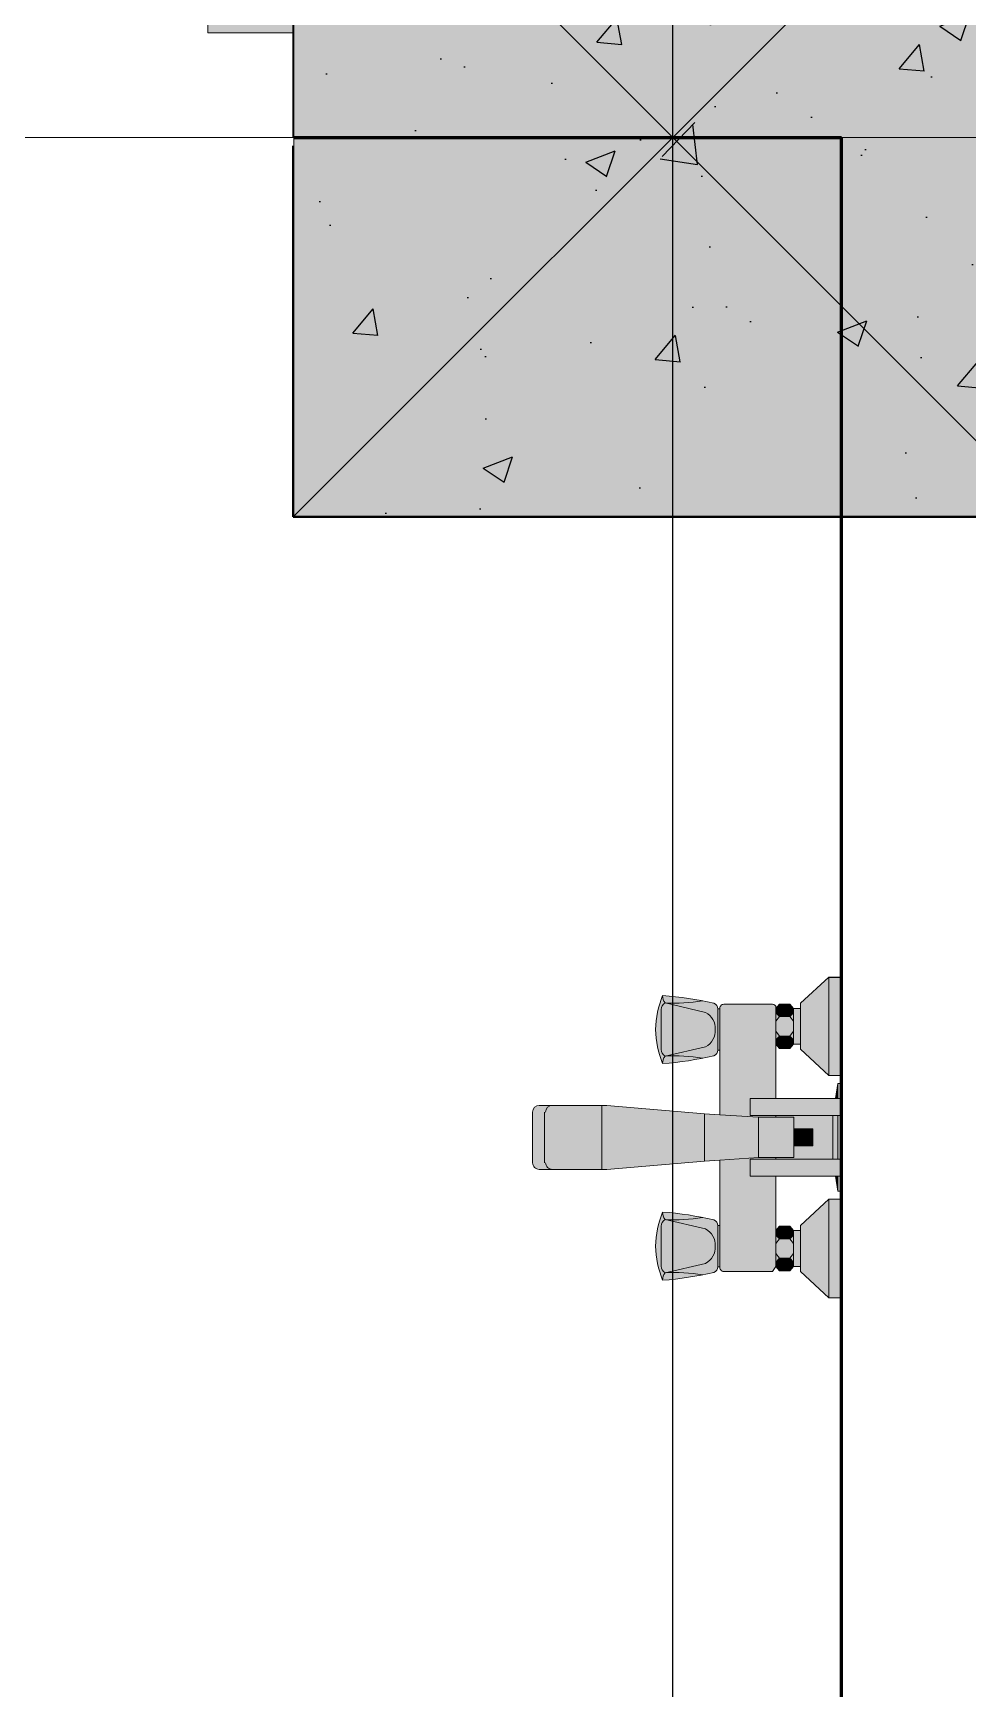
# Model space of a CAD drawing. Header units: feet. Extents: x 109753 to 150441, y 47761 to 75080.
# Drawn here: x 126745.86 to 126768.03, y 51356.24 to 51395.5 of the extents above; entities that cross this region are included whole.
import ezdxf

# ---------------------------------------------------------------- set-up
doc = ezdxf.new("R2010")
doc.units = ezdxf.units.FT
doc.header["$LTSCALE"] = 50
doc.header["$MEASUREMENT"] = 0
doc.linetypes.add('ACAD_ISO04W100', pattern=[30, 24, -3, 0, -3])
doc.linetypes.add('CENTER', pattern=[2, 1.25, -0.25, 0.25, -0.25])
for name, color, linetype, lineweight in [('A-Furniture', 175, 'Continuous', 0), ('CENTRELINE', 146, 'CENTER', 18), ('COLUMN', 16, 'Continuous', 40), ('WALL', 1, 'Continuous', 60), ('WINDOW', 197, 'Continuous', 25)]:
    doc.layers.add(name, color=color, linetype=linetype, lineweight=lineweight)
doc.layers.add('HACTH', color=251, linetype='Continuous')
doc.layers.add('WC-OUTL', color=7, linetype='Continuous')

# ---------------------------------------------------------------- blocks, each defined once
blk = doc.blocks.new('A$Cb5c74cea')
at = {"true_color": 0xffffff, "transparency": 33554687}
h = blk.add_hatch(color=7, dxfattribs=at)
h.dxf.hatch_style = 1
h.paths.add_polyline_path([(-9, -9), (9, -9), (9, 9), (-9, 9)])
at = {"layer": 'HACTH', "transparency": 33554623}
h = blk.add_hatch(dxfattribs=at)
h.set_pattern_fill('AR-CONC', color=256)
h.set_pattern_definition([(49.99999999999999, (-126497.0296379852, -50480.55175068545), (7.172601826007535, -0.6275213498259511), [0.75, -8.25]), (355, (-126497.0296379852, -50480.55175068545), (-1.38751333613, 7.521921337000118), [0.6, -6.6]), (100.45144446, (-126496.4319211752, -50480.60404412545), (5.78508846727112, 6.894399909686294), [0.6374019199999997, -7.011421119999998]), (46.18420000000001, (-126497.0296379852, -50478.55175068545), (10.67241330671572, -1.655192807930765), [1.125, -12.375]), (96.63563549, (-126496.1402705352, -50478.68968375545), (9.346619456742284, 9.741186007745505), [0.95610342, -10.5171376]), (351.1841639899999, (-126497.0296379852, -50478.55175068545), (9.346619450547731, 9.741186002699902), [0.9, -9.90000001]), (21, (-126496.0296379852, -50479.05175068545), (5.969070521184617, -4.026188906653388), [0.75, -8.25]), (326.0000000000001, (-126496.0296379852, -50479.05175068545), (2.433153319215817, 7.25150045046853), [0.6, -6.6]), (71.45144474, (-126495.5322154452, -50479.38726642545), (8.402223767299711, 3.225311528063538), [0.6374019000000001, -7.01142112]), (37.50000000000001, (-126497.0296379852, -50480.55175068545), (0.1215985531729067, 3.328938538313115), [0, -6.52, 0, -6.7, 0, -6.625]), (7.499999999999999, (-126497.0296379852, -50480.55175068545), (2.630695374421486, 3.944117118823602), [0, -3.82, 0, -6.37, 0, -2.525]), (327.5, (-126499.2596379852, -50480.55175068545), (5.33822436172409, -0.2255487173437976), [0, -2.5, 0, -7.8, 0, -10.35]), (317.5, (-126500.2596379852, -50480.55175068545), (5.831861693423862, 1.001049823323177), [0, -3.25, 0, -5.18, 0, -7.35])])
h.paths.add_polyline_path([(-9, -9), (9, -9), (9, 9), (-9, 9)])
at = {"layer": 'COLUMN'}
blk.add_lwpolyline([(-9, -9), (9, -9), (9, 9), (-9, 9)], close=True, dxfattribs=at)
at = {"layer": 'Defpoints', "color": 18, "true_color": 0x000000}
for p, q in [((-9, -9), (9, 9)), ((-9, 9), (9, -9))]:
    blk.add_line(p, q, dxfattribs=at)
blk = doc.blocks.new('*U867')
at = {"true_color": 0xffffff}
h = blk.add_hatch(color=7, dxfattribs=at)
h.dxf.hatch_style = 1
edge = h.paths.add_edge_path()
edge.add_arc((0.01500000000000412, 0.1787308047617842), 0.003999999999997783, 360, 450.0000000000255)
edge.add_line((0.01500000000000234, 0.1827308047617819), (-0.01500000000000057, 0.1827308047617819))
edge.add_arc((-0.01500000000000057, 0.1787308047617806), 0.004000000000001336, 89.99999999999999, 180)
edge.add_line((-0.0190000000000019, 0.1787308047617806), (-0.0190000000000019, 0.1717308047617827))
edge.add_line((-0.0190000000000019, 0.1717308047617827), (-0.01900000000000191, 0.138730804761785))
edge.add_line((-0.0190000000000019, 0.138730804761785), (-0.01399999999999935, 0.08073080476178518))
edge.add_line((-0.01399999999999935, 0.08073080476178518), (-0.01342927500625635, 0.07159920486187588))
edge.add_line((-0.01342927500625635, 0.07159920486187588), (-0.05226877448781053, 0.07159920486187588))
edge.add_line((-0.05226877448781053, 0.07159920486187588), (-0.05226877448781053, 0.07279920486187663))
edge.add_arc((-0.0526529850141273, 0.07695183644082348), 0.004170367700694897, 275.2860811276989, 335.1491048087267)
edge.add_arc((-0.2501090043728595, 0.1211980554366115), 0.2064304347192625, 347.1247052044846, 355.6663316093172)
edge.add_arc((-0.06577499855420044, 0.05284069863779806), 0.0569734820121592, 67.82246160016628, 88.68627154926153)
edge.add_arc((-0.06316255042141883, 0.05284069863781227), 0.05697348201214574, 91.31372845074412, 112.1775383998374)
edge.add_arc((0.1211714553972492, 0.1211980554365866), 0.2064304347192682, 184.3336683906758, 192.875294795509)
edge.add_arc((-0.07628456396149552, 0.0769518364408235), 0.00417036770069449, 204.8508951913279, 264.7139188723255)
edge.add_line((-0.07666877448781051, 0.07279920486187665), (-0.07666877448781051, 0.07159920486187589))
edge.add_arc((-0.07720448877352659, 0.06939920486187391), 0.002264285714288061, 76.31445317470578, 179.9999999999101)
edge.add_line((-0.07946877448781109, 0.06939920486187746), (-0.07946877448781109, 0.04039920486187755))
edge.add_line((-0.07946877448781109, 0.04039920486187754), (-0.07646877448781098, 0.0383992048618751))
edge.add_line((-0.07646877448781098, 0.03839920486187509), (-0.07906877448781202, 0.0363992048618762))
edge.add_line((-0.07906877448781202, 0.0363992048618762), (-0.07906877448781202, 0.03019920486187644))
edge.add_line((-0.07906877448781202, 0.03019920486187645), (-0.07646877448781098, 0.02799920486187803))
edge.add_line((-0.07646877448781098, 0.02799920486187803), (-0.07646877448781098, 0.02379920486187716))
edge.add_line((-0.07646877448781098, 0.02379920486187716), (-0.07946877448781109, 0.02379920486187716))
edge.add_line((-0.07946877448781109, 0.02379920486187716), (-0.09506877448781026, 0.006999204861877235))
edge.add_line((-0.09506877448781026, 0.006999204861877231), (-0.09506877448781026, -0.000400795138123286))
edge.add_line((-0.09506877448781026, -0.000400795138123286), (-0.03666877448781136, -0.0004007951381232932))
edge.add_line((-0.03666877448781136, -0.0004007951381232999), (-0.03666877448781136, 0.006999204861877217))
edge.add_line((-0.03666877448781136, 0.006999204861877217), (-0.05226877448781053, 0.02379920486187715))
edge.add_line((-0.05226877448781053, 0.02379920486187714), (-0.05526877448781065, 0.02379920486187714))
edge.add_line((-0.05526877448781065, 0.02379920486187714), (-0.05526877448781065, 0.02799920486187801))
edge.add_line((-0.05526877448781065, 0.02799920486187801), (-0.0526687744878096, 0.03019920486187644))
edge.add_line((-0.0526687744878096, 0.03019920486187644), (-0.0526687744878096, 0.0363992048618762))
edge.add_line((-0.0526687744878096, 0.0363992048618762), (-0.05526877448781065, 0.03839920486187509))
edge.add_line((-0.05526877448781065, 0.03839920486187509), (-0.02299999999999969, 0.03839920486187508))
edge.add_line((-0.02299999999999969, 0.03839920486187509), (-0.02299999999999969, 0.003135061508004355))
edge.add_line((-0.02299999999999969, 0.003135061508004355), (-0.03189999999999671, 0.001709094657176281))
edge.add_line((-0.03189999999999671, 0.00170909465717628), (-0.03190000000000026, 0))
edge.add_line((-0.03190000000000026, 0), (-0.02299999999999969, -1.089935651241215e-18))
edge.add_line((-0.02299999999999969, 0), (-0.02299999999999969, -0.0002691952382178897))
edge.add_line((-0.02299999999999969, -0.0002691952382178897), (-0.01300000000000168, -0.000269195238217891))
edge.add_line((-0.01300000000000168, -0.0002691952382178897), (-0.01300000000000168, 0))
edge.add_line((-0.01300000000000168, 0), (0.01300000000000168, -3.184081677783529e-18))
edge.add_line((0.01300000000000168, 0), (0.01300000000000168, -0.0002691952382178897))
edge.add_line((0.01300000000000168, -0.0002691952382178897), (0.02299999999999969, -0.000269195238217891))
edge.add_line((0.02299999999999969, -0.0002691952382178897), (0.02299999999999969, 0))
edge.add_line((0.02299999999999969, 0), (0.03190000000000026, -1.089935651241215e-18))
edge.add_line((0.03190000000000026, 0), (0.03190000000000026, 0.00170909465717628))
edge.add_line((0.03190000000000026, 0.00170909465717628), (0.02300000000000324, 0.003135061508004356))
edge.add_line((0.02300000000000324, 0.003135061508004355), (0.02299999999999969, 0.03839920486187509))
edge.add_line((0.02299999999999969, 0.03839920486187509), (0.05526877448781065, 0.03839920486187508))
edge.add_line((0.05526877448781065, 0.03839920486187509), (0.0526687744878096, 0.0363992048618762))
edge.add_line((0.0526687744878096, 0.0363992048618762), (0.0526687744878096, 0.03019920486187644))
edge.add_line((0.0526687744878096, 0.03019920486187644), (0.05526877448781065, 0.02799920486187801))
edge.add_line((0.05526877448781065, 0.02799920486187801), (0.05526877448781065, 0.02379920486187714))
edge.add_line((0.05526877448781065, 0.02379920486187714), (0.05226877448781053, 0.02379920486187714))
edge.add_line((0.05226877448781053, 0.02379920486187714), (0.03666877448781136, 0.006999204861877221))
edge.add_line((0.03666877448781136, 0.006999204861877217), (0.03666877448781136, -0.0004007951381232999))
edge.add_line((0.03666877448781136, -0.0004007951381232999), (0.09506877448781026, -0.0004007951381233071))
edge.add_line((0.09506877448781026, -0.0004007951381233138), (0.09506877448781026, 0.006999204861877203))
edge.add_line((0.09506877448781026, 0.006999204861877203), (0.07946877448781109, 0.02379920486187713))
edge.add_line((0.07946877448781109, 0.02379920486187713), (0.07646877448781098, 0.02379920486187713))
edge.add_line((0.07646877448781098, 0.02379920486187713), (0.07646877448781098, 0.027999204861878))
edge.add_line((0.07646877448781098, 0.027999204861878), (0.07906877448781202, 0.03019920486187642))
edge.add_line((0.07906877448781202, 0.03019920486187642), (0.07906877448781202, 0.03639920486187619))
edge.add_line((0.07906877448781202, 0.0363992048618762), (0.07646877448781098, 0.03839920486187509))
edge.add_line((0.07646877448781098, 0.03839920486187509), (0.07693122551218856, 0.03839920486187509))
edge.add_arc((0.07693122551218678, 0.04039920486187753), 0.002000000000002444, 270.0000000000509, 360)
edge.add_line((0.07893122551218923, 0.04039920486187753), (0.07893122551218923, 0.06939920486187745))
edge.add_arc((0.07666693979790473, 0.06939920486187388), 0.002264285714284497, 8.991362524503801e-11, 103.6855468252942)
edge.add_line((0.07613122551218865, 0.07159920486187586), (0.07613122551218865, 0.07279920486187662))
edge.add_arc((0.07574701498587544, 0.07695183644081992), 0.004170367700691032, 275.2860811276548, 335.1491048086073)
edge.add_arc((-0.1217090043728604, 0.1211980554366115), 0.2064304347192631, 347.1247052044815, 355.6663316093172)
edge.add_arc((0.06262500144579697, 0.0528406986378016), 0.05697348201215657, 67.82246160016332, 88.68627154925788)
edge.add_arc((0.06523744957858213, 0.05284069863780871), 0.05697348201214929, 91.31372845074408, 112.1775383998377)
edge.add_arc((0.2495714553972501, 0.1211980554365865), 0.2064304347192699, 184.3336683906757, 192.8752947955089)
edge.add_arc((0.05211543603850366, 0.07695183644082348), 0.00417036770069449, 204.8508951913279, 264.7139188723255)
edge.add_line((0.05173122551218867, 0.07279920486187663), (0.05173122551218867, 0.07159920486187588))
edge.add_line((0.05173122551218867, 0.07159920486187588), (0.01342927500625635, 0.07159920486187588))
edge.add_line((0.01342927500625635, 0.07159920486187588), (0.01399999999999935, 0.08073080476178518))
edge.add_line((0.01399999999999935, 0.08073080476178518), (0.01900000000000191, 0.138730804761785))
edge.add_line((0.0190000000000019, 0.138730804761785), (0.01900000000000191, 0.1717308047617827))
edge.add_line((0.0190000000000019, 0.1717308047617827), (0.0190000000000019, 0.1787308047617842))
h = blk.add_hatch(color=7, dxfattribs=at)
h.dxf.hatch_style = 1
h.paths.add_polyline_path([(-0.0190000000000019, 0.1417308047617851), (-0.0190000000000019, 0.1717308047617827), (-0.0190000000000019, 0.1787308047617806, -0.4142135623730951), (-0.01500000000000057, 0.1827308047617819), (0.01500000000000234, 0.1827308047617819, -0.4142135623730951), (0.0190000000000019, 0.1787308047617824), (0.0190000000000019, 0.1717308047617827), (0.0190000000000019, 0.1417308047617851)])
h = blk.add_hatch(color=7, dxfattribs=at)
h.dxf.hatch_style = 1
h.paths.add_polyline_path([(-0.04426877448781674, 0.1055992048618783, 0.1670183476526997), (-0.04866877448781182, 0.1041992048618781, 0.2568567655477818), (-0.0526687744878096, 0.1063992048618765), (-0.06446877448781052, 0.1063992048618765), (-0.07626877448781144, 0.1063992048618765, 0.2568567655478579), (-0.08026877448780922, 0.1041992048618781, 0.1670183476530517), (-0.08466877448780963, 0.1055992048618748, -0.09128786579812366), (-0.06446877448781052, 0.1097992048618757, -0.0912878657980792)])
h = blk.add_hatch(color=7, dxfattribs=at)
h.dxf.hatch_style = 1
h.paths.add_polyline_path([(0.05213122551218741, 0.1063992048618765, 0.2568567655478596), (0.04813122551218996, 0.1041992048618781, 0.1670183476530388), (0.04373122551218972, 0.1055992048618749, -0.09128786579812215), (0.0639312255121886, 0.1097992048618757, -0.09128786579812354), (0.08413122551219138, 0.1055992048618748, 0.1670183476530452), (0.07973122551218736, 0.104199204861878, 0.2568567655478489), (0.07573122551218975, 0.1063992048618765), (0.06393122551218866, 0.1063992048618765)])
h = blk.add_hatch(color=7, dxfattribs=at)
h.dxf.hatch_style = 1
h.paths.add_polyline_path([(-0.08148009717399823, 0.08188046880097304, -0.02900765583086687), (-0.08466877448780963, 0.1055992048618748, -0.1670183476530432), (-0.08026877448780922, 0.104199204861878, -0.05964251493586554)])
h = blk.add_hatch(color=7, dxfattribs=at)
h.dxf.hatch_style = 1
h.paths.add_polyline_path([(-0.04866877448781182, 0.104199204861878, -0.1670183476530478), (-0.0442687744878078, 0.1055992048618749, -0.02900765583087022), (-0.04745745180162247, 0.08188046880097039, -0.05964251493587269)])
h = blk.add_hatch(color=7, dxfattribs=at)
h.dxf.hatch_style = 1
h.paths.add_polyline_path([(0.04691990282600095, 0.081880468800973, -0.02900765583086692), (0.04373122551218955, 0.1055992048618748, -0.1670183476530409), (0.04813122551218996, 0.1041992048618782, -0.05964251493586611)])
h = blk.add_hatch(color=7, dxfattribs=at)
h.dxf.hatch_style = 1
h.paths.add_polyline_path([(0.07973122551218736, 0.104199204861878, -0.1670183476530474), (0.08413122551219138, 0.1055992048618749, -0.02900765583087022), (0.08094254819837671, 0.08188046880097037, -0.0596425149358727)])
h = blk.add_hatch(color=7, dxfattribs=at)
h.dxf.hatch_style = 1
h.paths.add_polyline_path([(-0.01342927500625635, 0.07159920486187588), (-0.01399999999999935, 0.08073080476178518), (0.01399999999999935, 0.08073080476178518), (0.01342927500625635, 0.07159920486187588), (0.01200000000000045, 0.0487308047617816), (-0.0119999999999969, 0.0487308047617816)])
h = blk.add_hatch(color=7, dxfattribs=at)
h.dxf.hatch_style = 1
h.paths.add_polyline_path([(-0.01342927500625635, 0.07159920486187588), (-0.0119999999999969, 0.04873080476178163), (-0.0119999999999969, 0.03839920486187509), (-0.01300000000000168, 0.03839920486187509), (-0.01300000000000168, 0.05373080476178416), (-0.02299999999999969, 0.05373080476178416), (-0.02299999999999969, 0.03839920486187509), (-0.05566877448780971, 0.03839920486187509), (-0.06586877448780726, 0.03839920486187509), (-0.07386877448780993, 0.03839920486187509), (-0.07646877448781098, 0.03839920486187509), (-0.07946877448781109, 0.04039920486187755), (-0.07946877448781109, 0.06939920486187645, -0.4860352724833427), (-0.07666877448781051, 0.07159920486187589), (-0.05226877448781053, 0.07159920486187588)])
h = blk.add_hatch(color=7, dxfattribs=at)
h.dxf.hatch_style = 1
h.paths.add_polyline_path([(0.05173122551218867, 0.07159920486187588), (0.07613122551218865, 0.07159920486187586, -0.4860352724833402), (0.07893122551218923, 0.06939920486187642), (0.07893122551218923, 0.04039920486187575, -0.4142135623730951), (0.07693122551218856, 0.03839920486187509), (0.07593122551218912, 0.03839920486187509), (0.06586877448781081, 0.03839920486187509), (0.05786877448781169, 0.03839920486187509), (0.05526877448781065, 0.03839920486187509), (0.02299999999999969, 0.03839920486187509), (0.02299999999999969, 0.05373080476178416), (0.01300000000000168, 0.05373080476178416), (0.01299999999999812, 0.03839920486187509), (0.01200000000000045, 0.03839920486187509), (0.01200000000000045, 0.04873080476178156), (0.01342927500625635, 0.07159920486187588)])
h = blk.add_hatch(color=7, dxfattribs=at)
h.dxf.hatch_style = 1
h.paths.add_polyline_path([(-0.01300000000000168, 0.004609094657176627), (-0.01300000000000168, 0.001709094657179833), (-0.01300000000000168, -0.0002691952382178897), (-0.02299999999999969, -0.0002691952382178897), (-0.02299999999999969, 0), (-0.02299999999999969, 0.003135061508004355), (-0.02299999999999969, 0.03839920486187509), (-0.02299999999999969, 0.05373080476178416), (-0.01300000000000168, 0.05373080476178416), (-0.01300000000000168, 0.03839920486187509)])
h = blk.add_hatch(color=7, dxfattribs=at)
h.dxf.hatch_style = 1
h.paths.add_polyline_path([(0.02300000000000324, 0.003135061508004355), (0.02299999999999969, -0.0002691952382178897), (0.01300000000000168, -0.0002691952382178897), (0.01300000000000168, 0), (0.01299999999999812, 0.004609094657176627), (0.01299999999999812, 0.03839920486187509), (0.01300000000000168, 0.05373080476178416), (0.02299999999999969, 0.05373080476178416), (0.02299999999999969, 0.03839920486187509)])
h = blk.add_hatch(color=7, dxfattribs=at)
h.dxf.hatch_style = 1
h.paths.add_polyline_path([(-0.07166877448780795, 0.03019920486187645), (-0.07386877448780993, 0.02799920486187803), (-0.07646877448781098, 0.02799920486187803), (-0.07906877448781202, 0.03019920486187645), (-0.07906877448781202, 0.0363992048618762), (-0.07646877448781098, 0.03839920486187509), (-0.07386877448780993, 0.03839920486187509), (-0.07166877448780795, 0.0363992048618762)])
h = blk.add_hatch(color=7, dxfattribs=at)
h.dxf.hatch_style = 1
h.paths.add_polyline_path([(-0.06006877448781012, 0.0363992048618762), (-0.05786877448781169, 0.03839920486187509), (-0.05526877448781065, 0.03839920486187509), (-0.0526687744878096, 0.0363992048618762), (-0.0526687744878096, 0.03019920486187644), (-0.05526877448781065, 0.02799920486187801), (-0.05786877448781169, 0.02799920486187801), (-0.06006877448781012, 0.03019920486187644)])
h = blk.add_hatch(color=7, dxfattribs=at)
h.dxf.hatch_style = 1
h.paths.add_polyline_path([(0.0526687744878096, 0.0363992048618762), (0.05526877448781065, 0.03839920486187509), (0.05786877448781169, 0.03839920486187509), (0.06006877448781367, 0.0363992048618762), (0.06006877448781367, 0.03019920486187644), (0.05786877448781169, 0.02799920486187801), (0.05526877448781065, 0.02799920486187801), (0.0526687744878096, 0.03019920486187644)])
h = blk.add_hatch(color=7, dxfattribs=at)
h.dxf.hatch_style = 1
h.paths.add_polyline_path([(0.0716687744878115, 0.0363992048618762), (0.07386877448780993, 0.03839920486187509), (0.07646877448781098, 0.03839920486187509), (0.07906877448781202, 0.0363992048618762), (0.07906877448781202, 0.03019920486187642), (0.07646877448781098, 0.027999204861878), (0.07386877448780993, 0.027999204861878), (0.0716687744878115, 0.03019920486187642)])
h = blk.add_hatch(color=7, dxfattribs=at)
h.dxf.hatch_style = 1
h.paths.add_polyline_path([(-0.06586877448780726, 0.02379920486187714), (-0.05526877448781065, 0.02379920486187714), (-0.05226877448781053, 0.02379920486187714), (-0.03666877448781136, 0.006999204861877217), (-0.09506877448781026, 0.006999204861877231), (-0.07946877448781109, 0.02379920486187716), (-0.07646877448781098, 0.02379920486187716)])
h = blk.add_hatch(color=7, dxfattribs=at)
h.dxf.hatch_style = 1
h.paths.add_polyline_path([(0.004999999999999005, 0.0277308047617808), (0.004999999999999005, 0.01659920486187616), (-0.004999999999999005, 0.01659920486187616), (-0.004999999999999005, 0.0277308047617808)])
h = blk.add_hatch(color=7, dxfattribs=at)
h.dxf.hatch_style = 1
h.paths.add_polyline_path([(0.03666877448781136, 0.006999204861877217), (0.05226877448781053, 0.02379920486187714), (0.05526877448781065, 0.02379920486187714), (0.06586877448781081, 0.02379920486187714), (0.07646877448781098, 0.02379920486187713), (0.07946877448781109, 0.02379920486187713), (0.09506877448781026, 0.006999204861877203)])
h = blk.add_hatch(color=7, dxfattribs=at)
h.dxf.hatch_style = 1
h.paths.add_polyline_path([(-0.02299999999999969, 0.001709094657179833), (-0.03189999999999671, 0.00170909465717628), (-0.02299999999999969, 0.003135061508004355)])
h = blk.add_hatch(color=7, dxfattribs=at)
h.dxf.hatch_style = 1
h.paths.add_polyline_path([(0.0129999999999999, 0.001709094657179833), (0, 0.00170909465717628), (-0.01300000000000168, 0.001709094657179833), (-0.01300000000000168, 0.004609094657176627), (0.01249999999999929, 0.004609094657176627), (0.01299999999999812, 0.004609094657176627)])
h = blk.add_hatch(color=7, dxfattribs=at)
h.dxf.hatch_style = 1
h.paths.add_polyline_path([(0.03190000000000026, 0.00170909465717628), (0.02300000000000146, 0.001709094657179833), (0.02300000000000324, 0.003135061508004355)])
at = {"color": 252, "lineweight": 5}
for p, q in [((0.01500000000000057, 0.175730804761784), (-0.01499999999999702, 0.175730804761784)), ((0.0190000000000019, 0.1417308047617851), (-0.0190000000000019, 0.1417308047617851)), ((-0.01399999999999935, 0.08073080476178518), (0.01399999999999935, 0.08073080476178518))]:
    blk.add_line(p, q, dxfattribs=at)
for p, q in [((-0.05226877448781053, 0.07159920486187588), (-0.01342927500625635, 0.07159920486187588)), ((0.05173122551218867, 0.07159920486187588), (0.01342927500625635, 0.07159920486187588)), ((-0.01300000000000168, 0.03839920486187509), (-0.0119999999999969, 0.03839920486187509)), ((0.01300000000000168, 0.03839920486187509), (0.01200000000000045, 0.03839920486187509))]:
    blk.add_line(p, q)
for points in [[(0.01342927500625635, 0.07159920486187588), (0.01399999999999935, 0.08073080476178518), (0.0190000000000019, 0.138730804761785), (0.0190000000000019, 0.1717308047617827), (0.0190000000000019, 0.1787308047617842, 0.4142135623730951), (0.01500000000000057, 0.1827308047617819), (-0.01499999999999702, 0.1827308047617819, 0.4142135623730951), (-0.0190000000000019, 0.1787308047617842)], [(-0.07666877448781051, 0.07279920486187665, -0.2673087120694622), (-0.08006877448780969, 0.0751992048618746, -0.03728714214834581), (-0.08466877448780963, 0.1055992048618748, -0.09128786579812315), (-0.06446877448781052, 0.1097992048618757, -2.642579898536293)], [(-0.05226877448781053, 0.07279920486187663, 0.2673087120694622), (-0.04886877448781135, 0.07519920486187459, 0.03728714214834581), (-0.04426877448780786, 0.1055992048618748, 0.09128786579812315), (-0.06446877448781052, 0.1097992048618757, 2.642579898536293)], [(0.05173122551218867, 0.07279920486187663, -0.2673087120694622), (0.04833122551218949, 0.07519920486187459, -0.03728714214834581), (0.04373122551218955, 0.1055992048618748, -0.09128786579812315), (0.06393122551218866, 0.1097992048618757, -2.642579898536293)], [(0.07613122551218865, 0.07279920486187662, 0.2673087120694622), (0.07953122551218783, 0.07519920486187458, 0.03728714214834581), (0.08413122551219132, 0.1055992048618748, 0.09128786579812315), (0.06393122551218866, 0.1097992048618757, 2.642579898536293)], [(-0.07646877448781098, 0.03839920486187509), (-0.07946877448781109, 0.04039920486187754), (-0.07946877448781109, 0.06939920486187746, -0.4860352724832037), (-0.07666877448781051, 0.07159920486187589)], [(0.07893122551218923, 0.06939920486187744), (0.07893122551218923, 0.04039920486187753, -0.4142135623730951), (0.07693122551219034, 0.03839920486187509), (0.07593122551218912, 0.03839920486187509)], [(0.07893122551218923, 0.06939920486187744, 0.4860352724832037), (0.07613122551218865, 0.07159920486187586)]]:
    blk.add_lwpolyline(points, format="xyb")
for points in [[(-0.0190000000000019, 0.1787308047617842), (-0.0190000000000019, 0.1717308047617827), (-0.0190000000000019, 0.138730804761785), (-0.01399999999999935, 0.08073080476178518), (-0.01342927500625635, 0.07159920486187588)], [(0.07593122551218912, 0.07159920486187586), (0.07613122551218865, 0.07159920486187586)], [(-0.07646877448781098, 0.02799920486187803), (-0.07906877448781202, 0.03019920486187645), (-0.07906877448781202, 0.0363992048618762), (-0.07646877448781098, 0.03839920486187509)], [(-0.05566877448780971, 0.03839920486187509), (-0.02299999999999969, 0.03839920486187509)], [(-0.05526877448781065, 0.02799920486187801), (-0.0526687744878096, 0.03019920486187644), (-0.0526687744878096, 0.0363992048618762), (-0.05526877448781065, 0.03839920486187509)], [(-0.02299999999999969, 0.03839920486187509), (-0.02299999999999969, 0.003135061508004355)], [(-0.01300000000000168, 0.004609094657176627), (-0.01300000000000168, 0.03839920486187509)], [(-0.004999999999999005, 0.0277308047617808), (-0.0119999999999969, 0.0277308047617808), (-0.0119999999999969, 0.03839920486187509)], [(0.01200000000000045, 0.03839920486187509), (0.01200000000000045, 0.0277308047617808), (0.004999999999999005, 0.0277308047617808)], [(0.01299999999999812, 0.004609094657176627), (0.01299999999999812, 0.03839920486187509)], [(0.02299999999999969, 0.03839920486187509), (0.02300000000000324, 0.003135061508004355)], [(0.02299999999999969, 0.03839920486187509), (0.05526877448781065, 0.03839920486187509)], [(0.05526877448781065, 0.02799920486187801), (0.0526687744878096, 0.03019920486187644), (0.0526687744878096, 0.0363992048618762), (0.05526877448781065, 0.03839920486187509)], [(0.05526877448781065, 0.03839920486187509), (0.06586877448781081, 0.03839920486187509)], [(0.07646877448781098, 0.03839920486187509), (0.06586877448781081, 0.03839920486187509)], [(0.07646877448781098, 0.027999204861878), (0.07906877448781202, 0.03019920486187642), (0.07906877448781202, 0.0363992048618762), (0.07646877448781098, 0.03839920486187509)], [(-0.09506877448781026, 0.006999204861877231), (-0.07946877448781109, 0.02379920486187716), (-0.07646877448781098, 0.02379920486187716)], [(-0.07646877448781098, 0.02379920486187716), (-0.07646877448781098, 0.02799920486187803)], [(-0.05526877448781065, 0.02379920486187714), (-0.05526877448781065, 0.02799920486187801)], [(-0.03666877448781136, 0.006999204861877217), (-0.05226877448781053, 0.02379920486187714), (-0.05526877448781065, 0.02379920486187714)], [(0.03666877448781136, 0.006999204861877217), (0.05226877448781053, 0.02379920486187714), (0.05526877448781065, 0.02379920486187714)], [(0.05526877448781065, 0.02379920486187714), (0.05526877448781065, 0.02799920486187801)], [(0.07646877448781098, 0.02379920486187713), (0.07646877448781098, 0.027999204861878)], [(0.09506877448781026, 0.006999204861877203), (0.07946877448781109, 0.02379920486187713), (0.07646877448781098, 0.02379920486187713)], [(-0.09506877448781026, 0.006999204861877231), (-0.09506877448781026, -0.000400795138123286)], [(-0.09506877448781026, -0.000400795138123286), (-0.03666877448781136, -0.0004007951381232999), (-0.03666877448781136, 0.006999204861877217)], [(-0.03189999999999671, 0.00170909465717628), (-0.02299999999999969, 0.003135061508004355)], [(-0.03189999999999671, 0.00170909465717628), (-0.03190000000000026, 0)], [(-0.02299999999999969, 0), (-0.03189999999999671, 0)], [(-0.02299999999999969, 0), (-0.02299999999999969, -0.0002691952382178897), (-0.01300000000000168, -0.0002691952382178897)], [(-0.01300000000000168, -0.0002691952382178897), (-0.01300000000000168, 0)], [(0.01300000000000168, 0), (-0.01300000000000168, 0)], [(0.01300000000000168, 0.004609094657176627), (0.01249999999999929, 0.004609094657176627)], [(0.02299999999999969, 0), (0.02299999999999969, -0.0002691952382178897), (0.01300000000000168, -0.0002691952382178897)], [(0.01300000000000168, -0.0002691952382178897), (0.01300000000000168, 0)], [(0.03190000000000026, 0.00170909465717628), (0.02299999999999969, 0.003135061508004355)], [(0.03190000000000026, 0), (0.02299999999999969, 0)], [(0.03190000000000026, 0.00170909465717628), (0.03190000000000026, 0)], [(0.09506877448781026, -0.0004007951381233138), (0.03666877448781136, -0.0004007951381232999), (0.03666877448781136, 0.006999204861877217)]]:
    blk.add_lwpolyline(points)
for points in [[(-0.08466877448780963, 0.1055992048618748, -0.1670183476530441), (-0.08026877448780922, 0.1041992048618781, -0.05964251493586055), (-0.08148009717399773, 0.0818804688009749, 3.293794018614598)], [(-0.06446877448781052, 0.1063992048618765), (-0.07626877448781144, 0.1063992048618765, 0.2568567655478775), (-0.08026877448780922, 0.1041992048618781), (-0.07466877448780807, 0.08019920486187716, 0.295314248301508), (-0.06446877448781052, 0.07439920486187647, 0.6952223100311603)], [(-0.06446877448781052, 0.1063992048618765), (-0.0526687744878096, 0.1063992048618765, -0.2568567655478775), (-0.04866877448781182, 0.1041992048618781), (-0.05426877448780942, 0.08019920486187715, -0.295314248301508), (-0.06446877448781052, 0.07439920486187647, -0.6952223100311603)], [(-0.04426877448780786, 0.1055992048618748, 0.1670183476530441), (-0.04866877448781182, 0.1041992048618781, 0.05964251493586055), (-0.04745745180162331, 0.08188046880097488, -3.293794018614598)], [(0.04373122551218955, 0.1055992048618748, -0.1670183476530441), (0.04813122551218996, 0.1041992048618781, -0.05964251493586055), (0.04691990282600145, 0.08188046880097488, 3.293794018614598)], [(0.06393122551218866, 0.1063992048618765), (0.05213122551218774, 0.1063992048618765, 0.2568567655478775), (0.04813122551218996, 0.1041992048618781), (0.05373122551219112, 0.08019920486187715, 0.295314248301508), (0.06393122551218866, 0.07439920486187644, 0.6952223100311603)], [(0.06393122551218866, 0.1063992048618765), (0.07573122551218958, 0.1063992048618765, -0.2568567655478775), (0.07973122551218736, 0.104199204861878), (0.07413122551218976, 0.08019920486187714, -0.295314248301508), (0.06393122551218866, 0.07439920486187644, -0.6952223100311603)], [(0.08413122551219132, 0.1055992048618748, 0.1670183476530441), (0.07973122551218736, 0.104199204861878, 0.05964251493586055), (0.08094254819837587, 0.08188046880097487, -3.293794018614598)]]:
    blk.add_lwpolyline(points, format="xyb", dxfattribs=at)
at = {"ltscale": 0.1}
for points in [[(-0.04866877448781182, 0.1041992048618781, 0.2568567655478408), (-0.0526687744878096, 0.1063992048618765), (-0.06446877448781052, 0.1063992048618765), (-0.07626877448781144, 0.1063992048618765, 0.2568567655478583), (-0.08026877448780922, 0.1041992048618781), (-0.07466877448780807, 0.08019920486187716, 0.295314248301507), (-0.06446877448781052, 0.07439920486187647, 0.2953142483015088), (-0.05426877448780942, 0.08019920486187715)], [(0.07573122551218958, 0.1063992048618765), (0.06393122551218866, 0.1063992048618765), (0.05213122551218774, 0.1063992048618765, 0.2568567655478595), (0.04813122551218996, 0.1041992048618781), (0.05373122551219112, 0.08019920486187715, 0.2953142483015203), (0.06393122551218866, 0.07439920486187644, 0.2953142483014967), (0.07413122551218976, 0.08019920486187714), (0.07973122551218736, 0.104199204861878, 0.2568567655478567)]]:
    blk.add_lwpolyline(points, format="xyb", close=True, dxfattribs=at)
at = {"color": 252, "lineweight": 5}
for points in [[(-0.07666877448781051, 0.07159920486187589), (-0.07666877448781051, 0.07279920486187665)], [(-0.05226877448781053, 0.07279920486187663), (-0.05226877448781053, 0.07159920486187588)], [(0.05173122551218867, 0.07279920486187663), (0.05173122551218867, 0.07159920486187588)], [(0.07613122551218865, 0.07159920486187586), (0.07613122551218865, 0.07279920486187662)], [(-0.0119999999999969, 0.0487308047617816), (0.01200000000000045, 0.0487308047617816)], [(-0.07646877448781098, 0.02799920486187803), (-0.06586877448780726, 0.02799920486187801)], [(-0.07646877448781098, 0.02379920486187716), (-0.06586877448780726, 0.02379920486187714)], [(-0.05526877448781065, 0.02799920486187801), (-0.06586877448780726, 0.02799920486187801)], [(-0.05526877448781065, 0.02379920486187714), (-0.06586877448780726, 0.02379920486187714)], [(-0.004999999999999005, 0.02759920486187895), (-0.004999999999999005, 0.01659920486187616), (0.004999999999999005, 0.01659920486187616), (0.004999999999999005, 0.02759920486187895)], [(0.05526877448781065, 0.02799920486187801), (0.06586877448781081, 0.02799920486187801)], [(0.05526877448781065, 0.02379920486187714), (0.06586877448781081, 0.02379920486187714)], [(0.07646877448781098, 0.027999204861878), (0.06586877448781081, 0.02799920486187801)], [(0.07646877448781098, 0.02379920486187713), (0.06586877448781081, 0.02379920486187714)], [(-0.03666877448781136, 0.006999204861877217), (-0.09506877448781026, 0.006999204861877231)], [(-0.02299999999999969, 0.001709094657179833), (-0.03189999999999671, 0.00170909465717628)], [(0.01249999999999929, 0.004609094657176627), (-0.01300000000000168, 0.004609094657176627)], [(0, 0.00170909465717628), (-0.01300000000000168, 0.001709094657179833)], [(0, 0.00170909465717628), (0.01300000000000168, 0.001709094657179833)], [(0.02299999999999969, 0.001709094657179833), (0.03190000000000026, 0.00170909465717628)], [(0.03666877448781136, 0.006999204861877217), (0.09506877448781026, 0.006999204861877203)]]:
    blk.add_lwpolyline(points, dxfattribs=at)
at = {"color": 7}
for points in [[(-0.07666877448781051, 0.07279920486187665), (-0.05226877448781053, 0.07279920486187663)], [(-0.01342927500625635, 0.07159920486187588), (-0.0119999999999969, 0.0487308047617816)], [(0.01200000000000045, 0.0487308047617816), (0.01342927500625635, 0.07159920486187588)], [(0.07613122551218865, 0.07279920486187662), (0.05173122551218867, 0.07279920486187663)], [(-0.01300000000000168, 0.03839920486187509), (-0.01300000000000168, 0.05373080476178416), (-0.02299999999999969, 0.05373080476178416), (-0.02299999999999969, 0.03839920486187509)], [(0.01299999999999812, 0.03839920486187509), (0.01300000000000168, 0.05373080476178416), (0.02299999999999969, 0.05373080476178416), (0.02299999999999969, 0.03839920486187509)], [(-0.0119999999999969, 0.03839920486187509), (-0.0119999999999969, 0.0487308047617816)], [(0.01200000000000045, 0.0487308047617816), (0.01200000000000045, 0.03839920486187509)], [(-0.07646877448781098, 0.03839920486187509), (-0.06586877448780726, 0.03839920486187509)], [(-0.05526877448781065, 0.03839920486187509), (-0.06586877448780726, 0.03839920486187509)], [(0.05526877448781065, 0.03839920486187509), (0.07593122551218912, 0.03839920486187509)], [(0.004999999999999005, 0.0277308047617808), (-0.004999999999999005, 0.0277308047617808)], [(-0.02299999999999969, 0.003135061508004355), (-0.02299999999999969, 0)], [(-0.01300000000000168, 0), (-0.01300000000000168, 0.004609094657176627)], [(0.01300000000000168, 0), (0.01299999999999812, 0.004609094657176627)], [(0.02300000000000324, 0.003135061508004355), (0.02299999999999969, 0)]]:
    blk.add_lwpolyline(points, dxfattribs=at)
for points in [[(-0.07666877448781051, 0.07159920486187589), (-0.05226877448781053, 0.07159920486187588, 0.2988246865718702)], [(0.07613122551218865, 0.07159920486187586), (0.05173122551218867, 0.07159920486187588, -0.2988246865718702)]]:
    blk.add_lwpolyline(points, format="xyb", dxfattribs=at)
at = {"ltscale": 0.1}
for points in [[(0.01200000000000045, 0.0487308047617816), (-0.0119999999999969, 0.0487308047617816), (-0.0119999999999969, 0.03839920486187509), (-0.01300000000000168, 0.03839920486187509), (-0.01300000000000168, 0.004609094657176627), (-0.01300000000000168, 0.001709094657179833), (0, 0.00170909465717628), (0.0129999999999999, 0.001709094657179833), (0.01299999999999812, 0.004609094657176627), (0.01299999999999812, 0.03839920486187509), (0.01200000000000045, 0.03839920486187509)], [(-0.06586877448780726, 0.03839920486187509), (-0.07386877448780993, 0.03839920486187509), (-0.07166877448780795, 0.0363992048618762), (-0.07166877448780795, 0.03019920486187645), (-0.07386877448780993, 0.02799920486187803), (-0.06586877448780726, 0.02799920486187801), (-0.05786877448781169, 0.02799920486187801), (-0.06006877448781012, 0.03019920486187644), (-0.06006877448781012, 0.0363992048618762), (-0.05786877448781169, 0.03839920486187509)], [(0.06586877448781081, 0.03839920486187509), (0.05786877448781169, 0.03839920486187509), (0.06006877448781367, 0.0363992048618762), (0.06006877448781367, 0.03019920486187644), (0.05786877448781169, 0.02799920486187801), (0.06586877448781081, 0.02799920486187801), (0.07386877448780993, 0.027999204861878), (0.0716687744878115, 0.03019920486187642), (0.0716687744878115, 0.0363992048618762), (0.07386877448780993, 0.03839920486187509)], [(0.004999999999999005, 0.0277308047617808), (-0.004999999999999005, 0.0277308047617808), (-0.004999999999999005, 0.01659920486187616), (0.004999999999999005, 0.01659920486187616)]]:
    blk.add_lwpolyline(points, close=True, dxfattribs=at)
at = {"color": 15, "lineweight": 9}
for points in [[(-0.07386877448780993, 0.03839920486187509), (-0.07166877448780795, 0.0363992048618762), (-0.07166877448780795, 0.03019920486187645), (-0.07386877448780993, 0.02799920486187803)], [(-0.07166877448780795, 0.0363992048618762), (-0.06886877448780737, 0.03839920486187509)], [(-0.07166877448780795, 0.03019920486187645), (-0.06886877448780737, 0.02799920486187801)], [(-0.06006877448781012, 0.0363992048618762), (-0.0628687744878107, 0.03839920486187509)], [(-0.06006877448781012, 0.03019920486187644), (-0.0628687744878107, 0.02799920486187801)], [(-0.05786877448781169, 0.03839920486187509), (-0.06006877448781012, 0.0363992048618762), (-0.06006877448781012, 0.03019920486187644), (-0.05786877448781169, 0.02799920486187801)], [(0.05786877448781169, 0.03839920486187509), (0.06006877448781367, 0.0363992048618762), (0.06006877448781367, 0.03019920486187644), (0.05786877448781169, 0.02799920486187801)], [(0.06006877448781367, 0.0363992048618762), (0.0628687744878107, 0.03839920486187509)], [(0.06006877448781367, 0.03019920486187644), (0.0628687744878107, 0.02799920486187801)], [(0.0716687744878115, 0.0363992048618762), (0.06886877448781092, 0.03839920486187509)], [(0.0716687744878115, 0.03019920486187642), (0.06886877448781092, 0.02799920486187801)], [(0.07386877448780993, 0.03839920486187509), (0.0716687744878115, 0.0363992048618762), (0.0716687744878115, 0.03019920486187642), (0.07386877448780993, 0.027999204861878)]]:
    blk.add_lwpolyline(points, dxfattribs=at)
at = {"color": 252, "lineweight": 5}
for centre, start, end in [((-0.01499999999999702, 0.1709999999999994), 90.00000000000001, 180.0000000000002), ((0.01500000000000057, 0.1709999999999994), 0, 90.00000000000001)]:
    blk.add_arc(centre, 0.003999999999999948, start, end, dxfattribs=at)
at = {"layer": 'WC-OUTL'}
blk.add_lwpolyline([(0.09506877448781026, 0.006999204861877203), (0.09506877448781026, -0.0004007951381233138)], dxfattribs=at)
blk = doc.blocks.new('WIN 4 FRAME')
at = {"true_color": 0x939598}
h = blk.add_hatch(color=252, dxfattribs=at)
h.dxf.hatch_style = 1
h.paths.add_polyline_path([(1.818989403545856e-12, 4.049813805987469), (2.101020072586834e-06, 5.060473995399661e-07), (2.024908759564823, 9.094947017729282e-13), (2.024908759564823, 2.024906570480198), (2.02490641305485, 2.024906570479288), (2.024906696263315, 4.049813318782071)])
h.paths.add_polyline_path([(1.61992746524993, 0.4049814344280094), (0.4049815433245385, 0.4049814344280094), (0.404981543323629, 3.644832375327496), (1.61992746524993, 3.644832375327496)], flags=16)
at = {"lineweight": 18}
for points in [[(2.024908759563004, 0), (2.024908759563004, 4.049813805987469), (0, 4.049813805987469), (0, 0)], [(0.40498154332181, 3.644832375326587), (0.4049815433227195, 0.4049814344261904), (1.619927465248111, 0.4049814344261904), (1.619927465248111, 3.644832375326587)]]:
    blk.add_lwpolyline(points, close=True, dxfattribs=at)
blk = doc.blocks.new('WIN IN FRAME 2')
at = {"true_color": 0x939598}
h = blk.add_hatch(color=252, dxfattribs=at)
h.dxf.hatch_style = 1
h.paths.add_polyline_path([(-3.802797436947003e-07, 2.024906748300964), (-4.547473508864641e-13, -9.094947017729282e-13), (2.02490491240178, 3.802788341999985e-07), (2.02490479645212, 0.6074723853880641), (1.214942129258816, 0.6074722181956531), (1.214941962037756, 1.417434885379407), (2.024904666966449, 1.417435052582732), (2.024904233848702, 2.024906694837227)])
blk.add_lwpolyline([(1.214941962037756, 1.417434885379407), (2.024904666966449, 1.417435052582732), (2.024904233848702, 2.024906694836318), (-3.802797436947003e-07, 2.024907235507271), (0, 0), (2.02490491240178, 3.802788341999985e-07), (2.024904796439387, 0.6075378326295322), (1.214942129258816, 0.6074722181956531)], close=True)
blk = doc.blocks.new('*U1178')
blk.add_wipeout([(0, -0.20000000000023732), (35.99999999999996, -0.20000000000253237), (35.99999999999996, 9.19999999999709), (0, 9.200000000000749)]).dxf.layer = 'WINDOW'
at = {"layer": 'WINDOW', "color": 35, "lineweight": 5}
for p, q in [((36, 8.999999999997703), (0, 9)), ((36, -2.297670825531608e-12), (0, 0))]:
    blk.add_line(p, q, dxfattribs=at)
at = {"layer": 'WINDOW', "color": 10, "lineweight": 35}
for p, q in [((0, 0), (0, 9)), ((36, -2.297670825531608e-12), (36, 8.999999999997703))]:
    blk.add_line(p, q, dxfattribs=at)
at = {"layer": 'WINDOW', "lineweight": 9}
blk.add_lwpolyline([(3.23985088882182, 3.487546825684149), (32.76014927839924, 3.487546825681851), (32.76014927839924, 4.297509492865605), (3.23985088882182, 4.297509492867903)], close=True, dxfattribs=at)
at = {"layer": 'WINDOW', "lineweight": 5}
for name, p in [('WIN 4 FRAME', (0, 2.47509309700672)), ('WIN IN FRAME 2', (2.024908759563004, 2.880074607488496))]:
    blk.add_blockref(name, p, dxfattribs=at)
at = {"layer": 'WINDOW', "lineweight": 5, "xscale": -1}
for name, p in [('WIN 4 FRAME', (36, 2.475093097004423)), ('WIN IN FRAME 2', (33.975091240437, 2.880074607486198))]:
    blk.add_blockref(name, p, dxfattribs=at)

msp = doc.modelspace()

# ---------------------------------------------------------------- linework, layer by layer
at = {"linetype": 'ACAD_ISO04W100', "ltscale": 3}
msp.add_line((126761.0296379852, 50294.25477779745), (126761.0296379852, 51492.02433463007), dxfattribs=at)
at = {"layer": 'CENTRELINE', "ltscale": 35}
msp.add_line((126392.0296379852, 51393.02433463007), (127331.0296379852, 51393.02433463007), dxfattribs=at)
at = {"layer": 'WALL'}
for p, q in [((126705.0296379851, 51393.02433463001), (126765.0296379852, 51393.02433462998)), ((126705.0296379852, 51393.02433463001), (126752.0296379852, 51393.02433463007)), ((126765.0296379852, 51274.96526163032), (126765.0296379852, 51393.02433463001))]:
    msp.add_line(p, q, dxfattribs=at)

# ---------------------------------------------------------------- block references
msp.add_blockref('A$Cb5c74cea', (126761.0296379852, 51393.02433463007))
at = {"layer": 'A-Furniture', "xscale": 40.00000000001496, "yscale": 40.00000000001496, "zscale": 40.00000000001496, "rotation": 90}
msp.add_blockref('*U867', (126765.0136061797, 51369.31240937488), dxfattribs=at)

# ---------------------------------------------------------------- next in the draw order: block references
at = {"layer": 'WINDOW', "xscale": -1, "rotation": 180}
msp.add_blockref('*U1178', (126716.0296379852, 51402.02433463007), dxfattribs=at)

doc.saveas('drawing.dxf')
